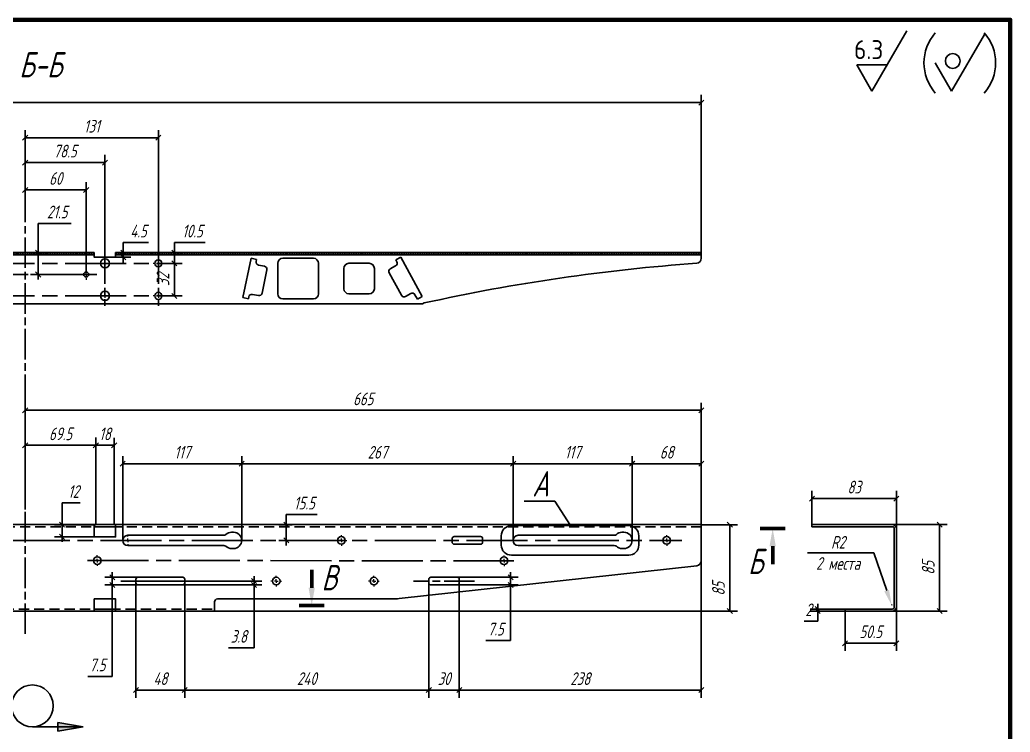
# Model space of a CAD drawing. Header units: millimetres. Extents: x -1663 to 315, y -5077 to -2701.
# Drawn here: x -1479.8 to -1285, y -2843.2 to -2703 of the extents above; entities that cross this region are included whole.
import ezdxf
from ezdxf.enums import TextEntityAlignment as Align

# ---------------------------------------------------------------- set-up
doc = ezdxf.new("R2010")
doc.units = ezdxf.units.MM
for name, pattern in [('ACISOTGL', [3, 2, -1]), ('AM_ISO08W050', [18, 12, -1.5, 3, -1.5]), ('AM_ISO08W050x2', [9, 6, -0.75, 1.5, -0.75])]:
    doc.linetypes.add(name, pattern=pattern)
for name, color, linetype, lineweight in [('AM_10', 7, 'AM_ISO08W050', 50), ('AM_5', 92, 'Continuous', 25), ('AM_7', 4, 'AM_ISO08W050', 25), ('Print', 5, 'Continuous', 60)]:
    doc.layers.add(name, color=color, linetype=linetype, lineweight=lineweight)
doc.styles.add('ACISOTS', font='isocp.shx', dxfattribs={"height": 1})
doc.styles.add('STYLE25', font='simplex.shx', dxfattribs={"width": 0.7, "oblique": 15, "height": 2.5})
doc.styles.add('STYLE35', font='simplex.shx', dxfattribs={"width": 0.7, "oblique": 15, "height": 3.5})
doc.dimstyles.new('M1-10$0', dxfattribs={"dimtxt": 3.5, "dimasz": 1, "dimexe": 1.5, "dimexo": 0, "dimgap": 1, "dimtad": 3, "dimtoh": 1, "dimlfac": 10, "dimrnd": 0.1, "dimdsep": 46, "dimtxsty": 'STYLE25', "dimblk1": 'OBLIQUE', "dimblk2": 'OBLIQUE', "dimsah": 1, "dimcen": -2, "dimclrd": 3, "dimclre": 3, "dimclrt": 2, "dimadec": 0, "dimazin": 0, "dimtp": 0.25, "dimtm": 0.25, "dimtfac": 0.6, "dimtmove": 0, "dimatfit": 0, "dimldrblk": 'OBLIQUE', "dimfxl": 0, "dimtvp": 1, "dimtolj": 1, "dimlwd": -1, "dimlwe": -1, "dimarcsym": 0})
doc.dimstyles.new('M1-10$4', dxfattribs={"dimtxt": 3.5, "dimasz": 3, "dimexe": 2, "dimexo": 0, "dimgap": 2, "dimtad": 1, "dimtoh": 1, "dimdec": 1, "dimlfac": 10, "dimrnd": 0.5, "dimdsep": 46, "dimtxsty": 'STYLE25', "dimblk1": 'OBLIQUE', "dimsah": 1, "dimcen": 2, "dimclrd": 3, "dimclre": 3, "dimclrt": 2, "dimadec": 0, "dimazin": 0, "dimtm": 1e-09, "dimtfac": 0.6, "dimtdec": 1, "dimtofl": 0, "dimtmove": 0, "dimatfit": 0, "dimldrblk": 'DOTSMALL', "dimfxl": 0, "dimtolj": 1, "dimlwd": -1, "dimlwe": -1, "dimarcsym": 0})

# ---------------------------------------------------------------- blocks, each defined once
blk = doc.blocks.new('*S894')
at = {"layer": 'AM_5', "color": 2, "ltscale": 0.5}
for p, q in [((748.59, 2132.24), (754.83, 2143.04)), ((762.84, 2132.24), (768.69, 2142.37)), ((745.87, 2136.97), (748.59, 2132.24)), ((745.87, 2136.97), (751.32, 2136.97)), ((759.92, 2137.3), (762.84, 2132.24))]:
    blk.add_line(p, q, dxfattribs=at)
for centre, start, end in [((766.11, 2137.3), 138.8879, 221.1121), ((762.5, 2137.3), 318.8879, 41.1121)]:
    blk.add_arc(centre, 8.21, start, end, dxfattribs=at)
at = {"layer": 'AM_5', "color": 2, "ltscale": 0.5, "insert": (750.62, 2137.98), "char_height": 3.375, "attachment_point": 9, "style": 'ACISOTS'}
blk.add_mtext('6.3', dxfattribs=at)
blk = doc.blocks.new('*D912')
at = {"layer": 'AM_5', "color": 3, "linetype": 'ByBlock'}
for p, q in [((-1311.84, -2807.9), (-1324.87, -2807.9)), ((-1309.29, -2815.33), (-1311.84, -2807.9))]:
    blk.add_line(p, q, dxfattribs=at)
blk.add_arc((-1308.18, -2818.55), 0.4, 90, 108.953, dxfattribs=at)
at = {"layer": 'AM_5', "color": 3}
blk.add_solid([(-1308.82, -2815.17), (-1309.76, -2815.49), (-1308.31, -2818.17)], dxfattribs=at)
at = {"layer": 'Defpoints', "color": 0}
for p in [(-1308.31, -2818.17), (-1308.18, -2818.55)]:
    blk.add_point(p, dxfattribs=at)
at = {"layer": 'AM_5', "color": 2, "insert": (-1318.85, -2807.9), "char_height": 2.5, "attachment_point": 5, "style": 'STYLE25'}
blk.add_mtext('\\A1;R2\\P2 места', dxfattribs=at)
blk = doc.blocks.new('_DotSmall')
at = {"color": 0, "const_width": 0.5}
blk.add_lwpolyline([(-0.0625, 0, 1), (0.0625, 0, 1)], format="xyb", close=True, dxfattribs=at)
blk = doc.blocks.new('_OBLIQUE')
at = {"color": 0, "linetype": 'ByBlock'}
blk.add_line((-0.5, -0.5), (0.5, 0.5), dxfattribs=at)
blk = doc.blocks.new('*D915')
at = {"layer": 'AM_5', "color": 3, "linetype": 'ByBlock'}
for p, q in [((-1316.49, -2818.95), (-1324.36, -2818.95)), ((-1322.86, -2818.95), (-1322.86, -2817.95)), ((-1322.86, -2818.95), (-1322.86, -2819.35)), ((-1316.49, -2819.35), (-1324.36, -2819.35)), ((-1322.86, -2819.35), (-1322.86, -2821.35)), ((-1322.86, -2821.35), (-1325.49, -2821.35))]:
    blk.add_line(p, q, dxfattribs=at)
at = {"layer": 'Defpoints', "color": 0}
for p in [(-1316.49, -2818.95), (-1322.86, -2819.35), (-1316.49, -2819.35)]:
    blk.add_point(p, dxfattribs=at)
at = {"layer": 'AM_5', "color": 3}
for p, rotation in [((-1322.86, -2818.95), 270), ((-1322.86, -2819.35), 90)]:
    blk.add_blockref('_OBLIQUE', p, dxfattribs=dict(at, rotation=rotation))
at = {"layer": 'AM_5', "color": 2, "insert": (-1324.67, -2819.1), "char_height": 2.5, "attachment_point": 5, "style": 'STYLE25'}
blk.add_mtext('\\A1;2', dxfattribs=at)
blk = doc.blocks.new('SW_CENTERMARKSYMBOL_8')
at = {"color": 0, "linetype": 'Continuous', "lineweight": 0}
for p, q in [((-1, 0), (-1.4, 0)), ((0, 0), (-0.5, 0)), ((0, 1), (0, 1.4)), ((0, 0), (0, 0.5)), ((0, 0), (0, -0.5)), ((0, 0), (0.5, 0)), ((1, 0), (1.4, 0)), ((0, -1), (0, -1.4))]:
    blk.add_line(p, q, dxfattribs=at)
blk = doc.blocks.new('*D920')
at = {"layer": 'AM_5', "color": 3, "linetype": 'ByBlock'}
for p, q in [((-1345.76, -2802.35), (-1338.64, -2802.35)), ((-1340.14, -2819.35), (-1340.14, -2802.35)), ((-1443.28, -2819.35), (-1338.64, -2819.35))]:
    blk.add_line(p, q, dxfattribs=at)
at = {"layer": 'Defpoints', "color": 0}
for p in [(-1345.76, -2802.35), (-1340.14, -2802.35), (-1443.28, -2819.35)]:
    blk.add_point(p, dxfattribs=at)
at = {"layer": 'AM_5', "color": 3}
for p, rotation in [((-1340.14, -2802.35), 90), ((-1340.14, -2819.35), 270)]:
    blk.add_blockref('_OBLIQUE', p, dxfattribs=dict(at, rotation=rotation))
at = {"layer": 'AM_5', "color": 2, "insert": (-1342.39, -2814.97), "char_height": 2.5, "attachment_point": 5, "rotation": 90, "style": 'STYLE25'}
blk.add_mtext('\\A1;85', dxfattribs=at)
blk = doc.blocks.new('*D921')
at = {"layer": 'AM_5', "color": 3, "linetype": 'ByBlock'}
for p, q in [((-1456.96, -2813.45), (-1456.96, -2836.4)), ((-1447.36, -2813.45), (-1447.36, -2836.4)), ((-1456.96, -2834.9), (-1447.36, -2834.9))]:
    blk.add_line(p, q, dxfattribs=at)
at = {"layer": 'Defpoints', "color": 0}
for p in [(-1456.96, -2813.45), (-1447.36, -2813.45), (-1447.36, -2834.9)]:
    blk.add_point(p, dxfattribs=at)
at = {"layer": 'AM_5', "color": 3, "rotation": 180}
blk.add_blockref('_OBLIQUE', (-1456.96, -2834.9), dxfattribs=at)
at = {"layer": 'AM_5', "color": 3}
blk.add_blockref('_OBLIQUE', (-1447.36, -2834.9), dxfattribs=at)
at = {"layer": 'AM_5', "color": 2, "insert": (-1452.16, -2832.65), "char_height": 2.5, "attachment_point": 5, "style": 'STYLE25'}
blk.add_mtext('\\A1;48', dxfattribs=at)
blk = doc.blocks.new('*D922')
at = {"layer": 'AM_5', "color": 3, "linetype": 'ByBlock'}
for p, q in [((-1456.56, -2812.7), (-1463.12, -2812.7)), ((-1461.62, -2812.7), (-1461.62, -2811.7)), ((-1461.62, -2812.7), (-1461.62, -2814.2)), ((-1456.56, -2814.2), (-1463.12, -2814.2)), ((-1461.62, -2814.2), (-1461.62, -2832.2)), ((-1461.62, -2832.2), (-1466.45, -2832.2))]:
    blk.add_line(p, q, dxfattribs=at)
at = {"layer": 'Defpoints', "color": 0}
for p in [(-1456.56, -2812.7), (-1461.62, -2814.2), (-1456.56, -2814.2)]:
    blk.add_point(p, dxfattribs=at)
at = {"layer": 'AM_5', "color": 3}
for p, rotation in [((-1461.62, -2812.7), 270), ((-1461.62, -2814.2), 90)]:
    blk.add_blockref('_OBLIQUE', p, dxfattribs=dict(at, rotation=rotation))
at = {"layer": 'AM_5', "color": 2, "insert": (-1464.54, -2829.95), "char_height": 2.5, "attachment_point": 5, "style": 'STYLE25'}
blk.add_mtext('\\A1;7.5', dxfattribs=at)
blk = doc.blocks.new('*D923')
at = {"layer": 'AM_5', "color": 3, "linetype": 'ByBlock'}
for p, q in [((-1433.73, -2813.45), (-1433.73, -2812.45)), ((-1454, -2813.45), (-1432.23, -2813.45)), ((-1454, -2814.2), (-1432.23, -2814.2)), ((-1433.73, -2813.45), (-1433.73, -2814.2)), ((-1433.73, -2814.2), (-1433.73, -2826.58)), ((-1433.73, -2826.58), (-1438.76, -2826.58))]:
    blk.add_line(p, q, dxfattribs=at)
at = {"layer": 'Defpoints', "color": 0}
for p in [(-1454, -2813.45), (-1454, -2814.2), (-1433.73, -2814.2)]:
    blk.add_point(p, dxfattribs=at)
at = {"layer": 'AM_5', "color": 3}
for p, rotation in [((-1433.73, -2813.45), 270), ((-1433.73, -2814.2), 90)]:
    blk.add_blockref('_OBLIQUE', p, dxfattribs=dict(at, rotation=rotation))
at = {"layer": 'AM_5', "color": 2, "insert": (-1436.74, -2824.33), "char_height": 2.5, "attachment_point": 5, "style": 'STYLE25'}
blk.add_mtext('\\A1;3.8', dxfattribs=at)
blk = doc.blocks.new('*D924')
at = {"layer": 'AM_5', "color": 3, "linetype": 'ByBlock'}
for p, q in [((-1395.17, -2812.7), (-1381.78, -2812.7)), ((-1383.28, -2812.7), (-1383.28, -2811.7)), ((-1383.28, -2812.7), (-1383.28, -2814.2)), ((-1395.17, -2814.2), (-1381.78, -2814.2)), ((-1383.28, -2814.2), (-1383.28, -2825.16)), ((-1383.28, -2825.16), (-1388.12, -2825.16))]:
    blk.add_line(p, q, dxfattribs=at)
at = {"layer": 'Defpoints', "color": 0}
for p in [(-1395.17, -2812.7), (-1395.17, -2814.2), (-1383.28, -2814.2)]:
    blk.add_point(p, dxfattribs=at)
at = {"layer": 'AM_5', "color": 3}
for p, rotation in [((-1383.28, -2812.7), 270), ((-1383.28, -2814.2), 90)]:
    blk.add_blockref('_OBLIQUE', p, dxfattribs=dict(at, rotation=rotation))
at = {"layer": 'AM_5', "color": 2, "insert": (-1386.2, -2822.91), "char_height": 2.5, "attachment_point": 5, "style": 'STYLE25'}
blk.add_mtext('\\A1;7.5', dxfattribs=at)
blk = doc.blocks.new('*D925')
at = {"layer": 'AM_5', "color": 3, "linetype": 'ByBlock'}
for p, q in [((-1447.36, -2813.45), (-1447.36, -2836.4)), ((-1399.36, -2813.45), (-1399.36, -2836.4)), ((-1447.36, -2834.9), (-1399.36, -2834.9))]:
    blk.add_line(p, q, dxfattribs=at)
at = {"layer": 'Defpoints', "color": 0}
for p in [(-1447.36, -2813.45), (-1399.36, -2813.45), (-1399.36, -2834.9)]:
    blk.add_point(p, dxfattribs=at)
at = {"layer": 'AM_5', "color": 3, "rotation": 180}
blk.add_blockref('_OBLIQUE', (-1447.36, -2834.9), dxfattribs=at)
at = {"layer": 'AM_5', "color": 3}
blk.add_blockref('_OBLIQUE', (-1399.36, -2834.9), dxfattribs=at)
at = {"layer": 'AM_5', "color": 2, "insert": (-1423.36, -2832.65), "char_height": 2.5, "attachment_point": 5, "style": 'STYLE25'}
blk.add_mtext('\\A1;240', dxfattribs=at)
blk = doc.blocks.new('*D926')
at = {"layer": 'AM_5', "color": 3, "linetype": 'ByBlock'}
for p, q in [((-1399.36, -2813.45), (-1399.36, -2836.4)), ((-1393.36, -2813.45), (-1393.36, -2836.4)), ((-1399.36, -2834.9), (-1393.36, -2834.9))]:
    blk.add_line(p, q, dxfattribs=at)
at = {"layer": 'Defpoints', "color": 0}
for p in [(-1399.36, -2813.45), (-1393.36, -2813.45), (-1393.36, -2834.9)]:
    blk.add_point(p, dxfattribs=at)
at = {"layer": 'AM_5', "color": 3, "rotation": 180}
blk.add_blockref('_OBLIQUE', (-1399.36, -2834.9), dxfattribs=at)
at = {"layer": 'AM_5', "color": 3}
blk.add_blockref('_OBLIQUE', (-1393.36, -2834.9), dxfattribs=at)
at = {"layer": 'AM_5', "color": 2, "insert": (-1396.36, -2832.65), "char_height": 2.5, "attachment_point": 5, "style": 'STYLE25'}
blk.add_mtext('\\A1;30', dxfattribs=at)
blk = doc.blocks.new('*D927')
at = {"layer": 'AM_5', "color": 3, "linetype": 'ByBlock'}
for p, q in [((-1459.56, -2805.45), (-1459.56, -2788.85)), ((-1436.16, -2805.45), (-1436.16, -2788.85)), ((-1459.56, -2790.35), (-1436.16, -2790.35))]:
    blk.add_line(p, q, dxfattribs=at)
at = {"layer": 'Defpoints', "color": 0}
for p in [(-1436.16, -2790.35), (-1459.56, -2805.45), (-1436.16, -2805.45)]:
    blk.add_point(p, dxfattribs=at)
at = {"layer": 'AM_5', "color": 3, "rotation": 180}
blk.add_blockref('_OBLIQUE', (-1459.56, -2790.35), dxfattribs=at)
at = {"layer": 'AM_5', "color": 3}
blk.add_blockref('_OBLIQUE', (-1436.16, -2790.35), dxfattribs=at)
at = {"layer": 'AM_5', "color": 2, "insert": (-1447.86, -2788.1), "char_height": 2.5, "attachment_point": 5, "style": 'STYLE25'}
blk.add_mtext('\\A1;117', dxfattribs=at)
blk = doc.blocks.new('*D928')
at = {"layer": 'AM_5', "color": 3, "linetype": 'ByBlock'}
for p, q in [((-1436.16, -2805.45), (-1436.16, -2788.85)), ((-1382.76, -2805.45), (-1382.76, -2788.85)), ((-1436.16, -2790.35), (-1382.76, -2790.35))]:
    blk.add_line(p, q, dxfattribs=at)
at = {"layer": 'Defpoints', "color": 0}
for p in [(-1382.76, -2790.35), (-1436.16, -2805.45), (-1382.76, -2805.45)]:
    blk.add_point(p, dxfattribs=at)
at = {"layer": 'AM_5', "color": 3, "rotation": 180}
blk.add_blockref('_OBLIQUE', (-1436.16, -2790.35), dxfattribs=at)
at = {"layer": 'AM_5', "color": 3}
blk.add_blockref('_OBLIQUE', (-1382.76, -2790.35), dxfattribs=at)
at = {"layer": 'AM_5', "color": 2, "insert": (-1409.46, -2788.1), "char_height": 2.5, "attachment_point": 5, "style": 'STYLE25'}
blk.add_mtext('\\A1;267', dxfattribs=at)
blk = doc.blocks.new('*D929')
at = {"layer": 'AM_5', "color": 3, "linetype": 'ByBlock'}
for p, q in [((-1382.76, -2805.45), (-1382.76, -2788.85)), ((-1359.36, -2805.45), (-1359.36, -2788.85)), ((-1382.76, -2790.35), (-1359.36, -2790.35))]:
    blk.add_line(p, q, dxfattribs=at)
at = {"layer": 'Defpoints', "color": 0}
for p in [(-1359.36, -2790.35), (-1382.76, -2805.45), (-1359.36, -2805.45)]:
    blk.add_point(p, dxfattribs=at)
at = {"layer": 'AM_5', "color": 3, "rotation": 180}
blk.add_blockref('_OBLIQUE', (-1382.76, -2790.35), dxfattribs=at)
at = {"layer": 'AM_5', "color": 3}
blk.add_blockref('_OBLIQUE', (-1359.36, -2790.35), dxfattribs=at)
at = {"layer": 'AM_5', "color": 2, "insert": (-1371.06, -2788.1), "char_height": 2.5, "attachment_point": 5, "style": 'STYLE25'}
blk.add_mtext('\\A1;117', dxfattribs=at)
blk = doc.blocks.new('*D931')
at = {"layer": 'AM_5', "color": 3, "linetype": 'ByBlock'}
for p, q in [((-1478.76, -2799.35), (-1478.76, -2778.35)), ((-1478.76, -2779.85), (-1345.76, -2779.85)), ((-1345.76, -2802.35), (-1345.76, -2778.35))]:
    blk.add_line(p, q, dxfattribs=at)
at = {"layer": 'Defpoints', "color": 0}
for p in [(-1345.76, -2779.85), (-1478.76, -2799.35), (-1345.76, -2802.35)]:
    blk.add_point(p, dxfattribs=at)
at = {"layer": 'AM_5', "color": 3, "rotation": 180}
blk.add_blockref('_OBLIQUE', (-1478.76, -2779.85), dxfattribs=at)
at = {"layer": 'AM_5', "color": 3}
blk.add_blockref('_OBLIQUE', (-1345.76, -2779.85), dxfattribs=at)
at = {"layer": 'AM_5', "color": 2, "insert": (-1412.26, -2777.6), "char_height": 2.5, "attachment_point": 5, "style": 'STYLE25'}
blk.add_mtext('\\A1;665', dxfattribs=at)
blk = doc.blocks.new('*D932')
at = {"layer": 'AM_5', "color": 3, "linetype": 'ByBlock'}
for p, q in [((-1427.39, -2802.35), (-1427.39, -2800.35)), ((-1427.39, -2800.35), (-1421.3, -2800.35)), ((-1426.26, -2802.35), (-1428.89, -2802.35)), ((-1427.39, -2805.45), (-1427.39, -2802.35)), ((-1427.09, -2805.45), (-1428.89, -2805.45)), ((-1427.39, -2805.45), (-1427.39, -2806.45))]:
    blk.add_line(p, q, dxfattribs=at)
at = {"layer": 'Defpoints', "color": 0}
for p in [(-1427.39, -2802.35), (-1426.26, -2802.35), (-1427.09, -2805.45)]:
    blk.add_point(p, dxfattribs=at)
at = {"layer": 'AM_5', "color": 3}
for p, rotation in [((-1427.39, -2802.35), 270), ((-1427.39, -2805.45), 90)]:
    blk.add_blockref('_OBLIQUE', p, dxfattribs=dict(at, rotation=rotation))
at = {"layer": 'AM_5', "color": 2, "insert": (-1423.84, -2798.1), "char_height": 2.5, "attachment_point": 5, "style": 'STYLE25'}
blk.add_mtext('\\A1;15.5', dxfattribs=at)
blk = doc.blocks.new('*D944')
at = {"layer": 'AM_5', "color": 3, "linetype": 'ByBlock'}
for p, q in [((-1611.75, -2749.03), (-1611.75, -2717.8)), ((-1611.75, -2719.3), (-1345.76, -2719.3)), ((-1345.76, -2749.03), (-1345.76, -2717.8))]:
    blk.add_line(p, q, dxfattribs=at)
at = {"layer": 'Defpoints', "color": 0}
for p in [(-1345.76, -2719.3), (-1611.75, -2749.03), (-1345.76, -2749.03)]:
    blk.add_point(p, dxfattribs=at)
at = {"layer": 'AM_5', "color": 3, "rotation": 180}
blk.add_blockref('_OBLIQUE', (-1611.75, -2719.3), dxfattribs=at)
at = {"layer": 'AM_5', "color": 3}
blk.add_blockref('_OBLIQUE', (-1345.76, -2719.3), dxfattribs=at)
at = {"layer": 'AM_5', "color": 2, "insert": (-1542.52, -2717.05), "char_height": 2.5, "attachment_point": 5, "style": 'STYLE25'}
blk.add_mtext('\\A1;1330', dxfattribs=at)
blk = doc.blocks.new('*D969')
at = {"layer": 'AM_5', "color": 3, "linetype": 'ByBlock'}
for p, q in [((-1449.4, -2748.83), (-1449.4, -2746.83)), ((-1449.4, -2746.83), (-1443.32, -2746.83)), ((-1449.48, -2748.83), (-1447.9, -2748.83)), ((-1449.4, -2750.93), (-1449.4, -2748.83)), ((-1450.61, -2750.93), (-1447.9, -2750.93)), ((-1449.4, -2750.93), (-1449.4, -2751.93))]:
    blk.add_line(p, q, dxfattribs=at)
at = {"layer": 'Defpoints', "color": 0}
for p in [(-1449.48, -2748.83), (-1449.4, -2748.83), (-1450.61, -2750.93)]:
    blk.add_point(p, dxfattribs=at)
at = {"layer": 'AM_5', "color": 3}
for p, rotation in [((-1449.4, -2748.83), 270), ((-1449.4, -2750.93), 90)]:
    blk.add_blockref('_OBLIQUE', p, dxfattribs=dict(at, rotation=rotation))
at = {"layer": 'AM_5', "color": 2, "insert": (-1445.86, -2744.58), "char_height": 2.5, "attachment_point": 5, "style": 'STYLE25'}
blk.add_mtext('\\A1;10.5', dxfattribs=at)
blk = doc.blocks.new('*D970')
at = {"layer": 'AM_5', "color": 3, "linetype": 'ByBlock'}
for p, q in [((-1450.61, -2750.93), (-1447.9, -2750.93)), ((-1449.4, -2750.93), (-1449.4, -2757.33)), ((-1450.61, -2757.33), (-1447.9, -2757.33))]:
    blk.add_line(p, q, dxfattribs=at)
at = {"layer": 'Defpoints', "color": 0}
for p in [(-1450.61, -2750.93), (-1450.61, -2757.33), (-1449.4, -2757.33)]:
    blk.add_point(p, dxfattribs=at)
at = {"layer": 'AM_5', "color": 3}
for p, rotation in [((-1449.4, -2750.93), 90), ((-1449.4, -2757.33), 270)]:
    blk.add_blockref('_OBLIQUE', p, dxfattribs=dict(at, rotation=rotation))
at = {"layer": 'AM_5', "color": 2, "insert": (-1451.65, -2754.13), "char_height": 2.5, "attachment_point": 5, "rotation": 90, "style": 'STYLE25'}
blk.add_mtext('\\A1;32', dxfattribs=at)
blk = doc.blocks.new('*D971')
at = {"layer": 'AM_5', "color": 3, "linetype": 'ByBlock'}
for p, q in [((-1476.21, -2748.83), (-1476.21, -2743.07)), ((-1476.21, -2743.07), (-1469.7, -2743.07)), ((-1474.66, -2748.83), (-1477.71, -2748.83)), ((-1476.21, -2753.13), (-1476.21, -2748.83)), ((-1474.66, -2753.13), (-1477.71, -2753.13)), ((-1476.21, -2753.13), (-1476.21, -2754.13))]:
    blk.add_line(p, q, dxfattribs=at)
at = {"layer": 'Defpoints', "color": 0}
for p in [(-1474.66, -2748.83), (-1476.21, -2753.13), (-1474.66, -2753.13)]:
    blk.add_point(p, dxfattribs=at)
at = {"layer": 'AM_5', "color": 3}
for p, rotation in [((-1476.21, -2748.83), 270), ((-1476.21, -2753.13), 90)]:
    blk.add_blockref('_OBLIQUE', p, dxfattribs=dict(at, rotation=rotation))
at = {"layer": 'AM_5', "color": 2, "insert": (-1472.46, -2740.82), "char_height": 2.5, "attachment_point": 5, "style": 'STYLE25'}
blk.add_mtext('\\A1;21.5', dxfattribs=at)
blk = doc.blocks.new('*D975')
at = {"layer": 'AM_5', "color": 3, "linetype": 'ByBlock'}
for p, q in [((-1471.51, -2802.35), (-1471.51, -2798.08)), ((-1471.51, -2798.08), (-1467.97, -2798.08)), ((-1464.86, -2802.35), (-1473.01, -2802.35)), ((-1471.51, -2804.75), (-1471.51, -2802.35)), ((-1464.86, -2804.75), (-1473.01, -2804.75)), ((-1471.51, -2804.75), (-1471.51, -2805.75))]:
    blk.add_line(p, q, dxfattribs=at)
at = {"layer": 'Defpoints', "color": 0}
for p in [(-1471.51, -2802.35), (-1464.86, -2802.35), (-1464.86, -2804.75)]:
    blk.add_point(p, dxfattribs=at)
at = {"layer": 'AM_5', "color": 3}
for p, rotation in [((-1471.51, -2802.35), 270), ((-1471.51, -2804.75), 90)]:
    blk.add_blockref('_OBLIQUE', p, dxfattribs=dict(at, rotation=rotation))
at = {"layer": 'AM_5', "color": 2, "insert": (-1469.24, -2795.83), "char_height": 2.5, "attachment_point": 5, "style": 'STYLE25'}
blk.add_mtext('\\A1;12', dxfattribs=at)
blk = doc.blocks.new('*D977')
at = {"layer": 'AM_5', "color": 3, "linetype": 'ByBlock'}
for p, q in [((-1464.86, -2802.35), (-1464.86, -2785.23)), ((-1461.26, -2802.35), (-1461.26, -2785.23)), ((-1464.86, -2786.73), (-1461.26, -2786.73))]:
    blk.add_line(p, q, dxfattribs=at)
at = {"layer": 'Defpoints', "color": 0}
for p in [(-1461.26, -2786.73), (-1464.86, -2802.35), (-1461.26, -2802.35)]:
    blk.add_point(p, dxfattribs=at)
at = {"layer": 'AM_5', "color": 3, "rotation": 180}
blk.add_blockref('_OBLIQUE', (-1464.86, -2786.73), dxfattribs=at)
at = {"layer": 'AM_5', "color": 3}
blk.add_blockref('_OBLIQUE', (-1461.26, -2786.73), dxfattribs=at)
at = {"layer": 'AM_5', "color": 2, "insert": (-1463.06, -2784.48), "char_height": 2.5, "attachment_point": 5, "style": 'STYLE25'}
blk.add_mtext('\\A1;18', dxfattribs=at)
blk = doc.blocks.new('*D978')
at = {"layer": 'AM_5', "color": 3, "linetype": 'ByBlock'}
for p, q in [((-1459.45, -2748.83), (-1459.45, -2746.83)), ((-1459.45, -2746.83), (-1454.51, -2746.83)), ((-1460.66, -2748.83), (-1457.95, -2748.83)), ((-1459.45, -2749.73), (-1459.45, -2748.83)), ((-1461.26, -2749.73), (-1457.95, -2749.73)), ((-1459.45, -2749.73), (-1459.45, -2750.73))]:
    blk.add_line(p, q, dxfattribs=at)
at = {"layer": 'Defpoints', "color": 0}
for p in [(-1460.66, -2748.83), (-1459.45, -2748.83), (-1461.26, -2749.73)]:
    blk.add_point(p, dxfattribs=at)
at = {"layer": 'AM_5', "color": 3}
for p, rotation in [((-1459.45, -2748.83), 270), ((-1459.45, -2749.73), 90)]:
    blk.add_blockref('_OBLIQUE', p, dxfattribs=dict(at, rotation=rotation))
at = {"layer": 'AM_5', "color": 2, "insert": (-1456.48, -2744.58), "char_height": 2.5, "attachment_point": 5, "style": 'STYLE25'}
blk.add_mtext('\\A1;4.5', dxfattribs=at)
blk = doc.blocks.new('_CLOSED')
at = {"color": 0, "linetype": 'ByBlock'}
for p, q in [((-1, 0.167), (0, 0)), ((-1, 0.167), (-1, -0.167)), ((0, 0), (-1, -0.167)), ((0, 0), (-1, 0))]:
    blk.add_line(p, q, dxfattribs=at)

msp = doc.modelspace()

# ---------------------------------------------------------------- hatches: boundary and pattern name
h = msp.add_hatch()
h.set_pattern_fill('ANSI31', color=1, scale=0.1)
h.set_pattern_definition([(45, (431.02936, -658.72934), (-0.224506403, 0.224506403), [])])
h.paths.add_polyline_path([(-1460.95841, -2748.82564), (-1460.95841, -2749.22564), (-1345.76429, -2749.22564), (-1345.76429, -2748.82564)])
h.paths.add_polyline_path([(-1496.55812, -2749.22564), (-1496.55812, -2748.82564), (-1611.75224, -2748.82564), (-1611.75224, -2749.22564)])
h.paths.add_polyline_path([(-1492.35812, -2748.82564), (-1492.35812, -2749.22564), (-1465.15841, -2749.22564), (-1465.15841, -2748.82564)])
h = msp.add_hatch(color=3)
h.dxf.hatch_style = 1
h.paths.add_polyline_path([(-1467.34264, -2842.12216), (-1472.34264, -2841.28882), (-1472.34264, -2842.12216)])
h.paths.add_polyline_path([(-1472.34264, -2842.95549), (-1467.34264, -2842.12216), (-1472.34264, -2842.12216)])

# ---------------------------------------------------------------- linework, layer by layer
at = {"color": 7, "linetype": 'Continuous'}
for p, q in [((-1466.87612, -2748.82564), (-1465.15841, -2748.82564)), ((-1460.95841, -2748.82564), (-1442.12213, -2748.82564)), ((-1466.87612, -2749.22564), (-1465.15841, -2749.22564)), ((-1460.95841, -2749.22564), (-1442.12213, -2749.22564)), ((-1435.92156, -2757.67385), (-1434.3214, -2749.93793)), ((-1434.3214, -2749.93793), (-1433.2442, -2750.16074)), ((-1433.2442, -2750.16074), (-1433.32523, -2750.55245)), ((-1428.06429, -2749.92094), (-1422.06429, -2749.92094)), ((-1404.87553, -2749.72068), (-1405.83969, -2750.25021)), ((-1405.83969, -2750.25021), (-1405.64713, -2750.60082)), ((-1400.63499, -2757.44177), (-1404.87553, -2749.72068)), ((-1345.76429, -2749.62564), (-1345.76429, -2749.22564)), ((-1345.76429, -2749.62564), (-1345.76429, -2749.92564)), ((-1432.8592, -2751.26155), (-1431.69516, -2751.50232)), ((-1431.22874, -2752.20951), (-1432.16572, -2756.81487)), ((-1429.06429, -2756.92094), (-1429.06429, -2750.92094)), ((-1421.06429, -2750.92094), (-1421.06429, -2756.92094)), ((-1416.06429, -2755.92094), (-1416.06429, -2751.92094)), ((-1415.06429, -2750.92094), (-1411.06429, -2750.92094)), ((-1410.06429, -2751.92094), (-1410.06429, -2755.92094)), ((-1407.17308, -2752.80796), (-1404.76182, -2757.19832)), ((-1405.8842, -2751.41555), (-1406.93601, -2751.99322)), ((-1434.84436, -2757.89667), (-1435.92156, -2757.67385)), ((-1434.76334, -2757.50496), (-1434.84436, -2757.89667)), ((-1432.87521, -2757.28281), (-1434.05424, -2757.03893)), ((-1422.06429, -2757.92094), (-1428.06429, -2757.92094)), ((-1411.06429, -2756.92094), (-1415.06429, -2756.92094)), ((-1403.94709, -2757.43539), (-1402.89528, -2756.85772)), ((-1402.08054, -2757.09479), (-1401.59915, -2757.9713)), ((-1401.59915, -2757.9713), (-1400.63499, -2757.44177)), ((-1400.62124, -2758.92094), (-1556.89529, -2758.92094)), ((-1400.27063, -2758.72838), (-1400.62124, -2758.92094)), ((-1345.76429, -2802.34634), (-1611.75224, -2802.34634)), ((-1345.76429, -2802.34634), (-1345.76429, -2803.14634)), ((-1345.76429, -2809.45031), (-1345.76429, -2803.14634)), ((-1439.67424, -2804.44634), (-1458.56427, -2804.44634)), ((-1437.76427, -2803.84634), (-1438.16427, -2803.84634)), ((-1394.76428, -2805.09634), (-1394.76428, -2805.79634)), ((-1389.16428, -2804.69634), (-1394.36428, -2804.69634)), ((-1388.76428, -2805.79634), (-1388.76428, -2805.09634)), ((-1362.87426, -2804.44634), (-1381.76428, -2804.44634)), ((-1360.96429, -2803.84634), (-1361.36429, -2803.84634)), ((-1458.56427, -2806.44634), (-1439.67424, -2806.44634)), ((-1438.16427, -2807.04634), (-1437.76427, -2807.04634)), ((-1394.36428, -2806.19634), (-1389.16428, -2806.19634)), ((-1381.76428, -2806.44634), (-1362.87426, -2806.44634)), ((-1361.36429, -2807.04634), (-1360.96429, -2807.04634)), ((-1405.21922, -2816.88638), (-1346.65495, -2810.44431)), ((-1456.96427, -2813.09634), (-1456.96427, -2813.79634)), ((-1447.76427, -2812.69634), (-1456.56427, -2812.69634)), ((-1447.36427, -2813.79634), (-1447.36427, -2813.09634)), ((-1399.36428, -2813.09634), (-1399.36428, -2813.79634)), ((-1393.76428, -2812.69634), (-1398.96428, -2812.69634)), ((-1393.36428, -2813.79634), (-1393.36428, -2813.09634)), ((-1456.56427, -2814.19634), (-1447.76427, -2814.19634)), ((-1398.96428, -2814.19634), (-1393.76428, -2814.19634)), ((-1440.92213, -2816.94634), (-1406.31263, -2816.94634)), ((-1441.52213, -2819.34634), (-1441.52213, -2817.54634)), ((-1441.52213, -2819.34634), (-1441.52213, -2817.54634)), ((-1441.52213, -2818.54634), (-1441.52213, -2817.54634)), ((-1441.52213, -2818.54634), (-1441.52213, -2819.34634)), ((-1441.52213, -2819.34634), (-1515.9944, -2819.34634))]:
    msp.add_line(p, q, dxfattribs=at)
at = {"color": 1, "linetype": 'ACISOTGL'}
msp.add_line((-1515.9944, -2818.94634), (-1441.52213, -2818.94634), dxfattribs=at)
at = {"color": 3}
for p, q in [((-1477.34264, -2842.12216), (-1471.34264, -2842.12216)), ((-1470.16005, -2842.12216), (-1476.16005, -2842.12216))]:
    msp.add_line(p, q, dxfattribs=at)
for points in [[(-1465.15841, -2748.82564), (-1492.35812, -2748.82564)], [(-1460.95841, -2748.82564), (-1460.95841, -2749.72564), (-1465.15841, -2749.72564), (-1465.15841, -2748.82564)], [(-1460.95841, -2749.22564), (-1345.76429, -2749.22564), (-1345.76429, -2748.82564), (-1460.95841, -2748.82564)], [(-1492.35812, -2749.22564), (-1465.15841, -2749.22564)]]:
    msp.add_lwpolyline(points)
at = {"color": 1, "linetype": 'ACISOTGL'}
msp.add_lwpolyline([(-1345.76429, -2802.34634), (-1345.76429, -2802.74634), (-1611.75224, -2802.74634), (-1611.75224, -2802.34634)], close=True, dxfattribs=at)
for points in [[(-1460.95826, -2802.74634), (-1465.15826, -2802.74634), (-1465.15826, -2802.34634), (-1460.95826, -2802.34634)], [(-1460.95826, -2802.74634), (-1465.15826, -2802.74634), (-1465.15826, -2804.74634), (-1460.95826, -2804.74634)], [(-1460.95826, -2818.94634), (-1465.15826, -2818.94634), (-1465.15826, -2816.94634), (-1460.95826, -2816.94634)], [(-1460.95826, -2818.94634), (-1465.15826, -2818.94634), (-1465.15826, -2819.34634), (-1460.95826, -2819.34634)]]:
    msp.add_lwpolyline(points, close=True)
at = {"color": 3, "ltscale": 0.3}
msp.add_lwpolyline([(-1385.10983, -2804.54135), (-1385.10983, -2806.35133, 0.414213562), (-1383.10983, -2808.35133), (-1360.03982, -2808.35133, 0.414213562), (-1358.03982, -2806.35133), (-1358.03982, -2804.54135, 0.414213562), (-1360.03982, -2802.54135), (-1383.10983, -2802.54135, 0.414213562)], format="xyb", close=True, dxfattribs=at)
at = {"color": 7, "linetype": 'Continuous'}
msp.add_lwpolyline([(-1307.78463, -2818.54634), (-1307.78476, -2818.54634), (-1307.7847, -2803.14634), (-1307.78463, -2803.14634, 0.414213562), (-1308.18463, -2802.74634), (-1323.98463, -2802.74634), (-1323.98463, -2802.34634), (-1308.18463, -2802.34634, -0.414213562), (-1307.38463, -2803.14634), (-1307.38456, -2803.14634), (-1307.38463, -2818.54634, -0.414213562), (-1308.18463, -2819.34634), (-1317.47992, -2819.34634), (-1317.47992, -2818.94634), (-1308.18463, -2818.94634, 0.414213562)], format="xyb", close=True, dxfattribs=at)
at = {"color": 2}
msp.add_circle((-1296.28726, -2711.10147), 1.45521, dxfattribs=at)
at = {"color": 7, "linetype": 'Continuous'}
for centre, radius in [((-1463.05826, -2750.92564), 0.9), ((-1452.55826, -2750.92564), 0.7), ((-1466.75826, -2753.12564), 0.5), ((-1463.05826, -2757.32564), 0.9), ((-1452.55826, -2757.32564), 0.7), ((-1416.56428, -2805.44634), 0.75), ((-1352.56429, -2805.44634), 0.75), ((-1464.56427, -2809.41866), 0.75), ((-1384.56428, -2809.44634), 0.75), ((-1429.36427, -2813.44634), 0.75), ((-1410.1646, -2813.44634), 0.75)]:
    msp.add_circle(centre, radius, dxfattribs=at)
at = {"color": 3}
msp.add_circle((-1477.34264, -2838.00681), 4.11535, dxfattribs=at)
at = {"color": 7, "linetype": 'Continuous'}
for centre, radius, start, end in [((-1432.73766, -2750.67398), 0.6, 168.3133336, 258.3133336), ((-1428.06429, -2750.92094), 1, 90, 180), ((-1422.06429, -2750.92094), 1, 0, 90), ((-1406.17304, -2750.88965), 0.6, 298.7762688, 28.7762688), ((-1346.76429, -2749.92564), 1, 278.2857997, 0), ((-1431.8167, -2752.08989), 0.6, 348.5, 78.3133336), ((-1415.06429, -2751.92094), 1, 90, 180), ((-1411.06429, -2751.92094), 1, 0, 90), ((-1406.64717, -2752.51913), 0.6, 118.7762688, 208.7762688), ((-1320.56719, -3117.91875), 367.92711, 94.060523, 102.5110763), ((-1415.06429, -2755.92094), 1, 180, 270), ((-1411.06429, -2755.92094), 1, 270, 0), ((-1434.17577, -2757.6265), 0.6, 78.3133336, 168.3133336), ((-1432.75367, -2756.69525), 0.6, 258.3133336, 348.5), ((-1428.06429, -2756.92094), 1, 180, 270), ((-1422.06429, -2756.92094), 1, 270, 0), ((-1404.23592, -2756.90949), 0.6, 208.7762688, 298.7762688), ((-1402.60644, -2757.38363), 0.6, 28.7762688, 118.7762688), ((-1458.56427, -2805.44634), 1, 90, 270), ((-1439.67424, -2803.84634), 0.6, 270, 313.3417523), ((-1438.16427, -2805.44634), 1.6, 90, 133.3417523), ((-1437.76427, -2805.44634), 1.6, 270, 90), ((-1394.36428, -2805.09634), 0.4, 90, 180), ((-1389.16428, -2805.09634), 0.4, 0, 90), ((-1381.76428, -2805.44634), 1, 90, 270), ((-1362.87426, -2803.84634), 0.6, 270, 313.3417523), ((-1361.36429, -2805.44634), 1.6, 90, 133.3417523), ((-1360.96429, -2805.44634), 1.6, 270, 90), ((-1439.67424, -2807.04634), 0.6, 46.6581963, 89.9999626), ((-1438.16427, -2805.44634), 1.6, 226.6582477, 270), ((-1394.36428, -2805.79634), 0.4, 180, 270), ((-1389.16428, -2805.79634), 0.4, 270, 0), ((-1362.87426, -2807.04634), 0.6, 46.6581963, 89.9999626), ((-1361.36429, -2805.44634), 1.6, 226.6582477, 270), ((-1346.76429, -2809.45031), 1, 276.2772972, 0), ((-1456.56427, -2813.09634), 0.4, 90, 180), ((-1447.76427, -2813.09634), 0.4, 0, 90), ((-1398.96428, -2813.09634), 0.4, 90, 180), ((-1393.76428, -2813.09634), 0.4, 0, 90), ((-1456.56427, -2813.79634), 0.4, 180, 270), ((-1447.76427, -2813.79634), 0.4, 270, 0), ((-1398.96428, -2813.79634), 0.4, 180, 270), ((-1393.76428, -2813.79634), 0.4, 270, 0), ((-1440.92213, -2817.54634), 0.6, 90, 180)]:
    msp.add_arc(centre, radius, start, end, dxfattribs=at)
msp.add_ellipse((-1406.31263, -2806.94634), major_axis=(-0.00002, 10), ratio=0.999999794, start_param=3.14159098, end_param=3.251150507, dxfattribs=at)
at = {"layer": 'AM_10'}
for p, q in [((-1331.7167, -2806.60726), (-1331.7167, -2810.1433)), ((-1331.7167, -2806.60726), (-1331.7167, -2810.1433)), ((-1422.39368, -2814.75712), (-1422.39368, -2811.22108)), ((-1422.39368, -2814.75712), (-1422.39368, -2811.22108))]:
    msp.add_line(p, q, dxfattribs=at)
for points in [[(-1329.2667, -2803.10726), (-1334.1667, -2803.10726)], [(-1419.94368, -2818.25712), (-1424.84368, -2818.25712)]]:
    msp.add_lwpolyline(points, dxfattribs=at)
for points in [[(-1331.7167, -2803.10726), (-1331.7167, -2803.10726), (-1332.33384, -2806.60728), (-1331.09955, -2806.60728)], [(-1331.7167, -2803.10726), (-1331.7167, -2803.10726), (-1332.33384, -2806.60728), (-1331.09955, -2806.60728)], [(-1422.39368, -2818.25712), (-1422.39368, -2818.25712), (-1423.01083, -2814.75711), (-1421.77654, -2814.75711)], [(-1422.39368, -2818.25712), (-1422.39368, -2818.25712), (-1423.01083, -2814.75711), (-1421.77654, -2814.75711)]]:
    msp.add_solid(points, dxfattribs=at)
at = {"layer": 'AM_5', "linetype": 'Continuous', "ltscale": 0.3}
for p, q in [((-1380.58638, -2797.75235), (-1374.57719, -2797.75235)), ((-1374.57719, -2797.75235), (-1371.49762, -2802.54135))]:
    msp.add_line(p, q, dxfattribs=at)
at = {"layer": 'AM_7', "linetype": 'AM_ISO08W050x2'}
for p, q in [((-1478.75826, -2823.83141), (-1478.75826, -2732.55748)), ((-1463.05826, -2748.97564), (-1463.05826, -2759.27564)), ((-1452.55826, -2748.97564), (-1452.55826, -2759.27564)), ((-1459.96427, -2813.44634), (-1444.36427, -2813.44634)), ((-1390.36428, -2813.44634), (-1402.36428, -2813.44634))]:
    msp.add_line(p, q, dxfattribs=at)
at = {"layer": 'AM_7'}
for p, q in [((-1506.90826, -2750.92564), (-1450.60826, -2750.92564)), ((-1464.65826, -2753.12564), (-1492.85826, -2753.12564)), ((-1506.90826, -2757.32564), (-1450.60826, -2757.32564)), ((-1607.95224, -2805.44634), (-1349.56429, -2805.44634)), ((-1466.51427, -2809.41759), (-1382.61428, -2809.4474))]:
    msp.add_line(p, q, dxfattribs=at)
at = {"layer": 'Print'}
msp.add_lwpolyline([(-1284.99256, -2987.74395), (-1284.99256, -2703.00381), (-1663.38427, -2703.00381), (-1663.38427, -2987.74395)], close=True, dxfattribs=at)

# ---------------------------------------------------------------- block references
at = {"color": 3, "xscale": 5, "yscale": 5, "zscale": 5}
msp.add_blockref('_CLOSED', (-1467.34264, -2842.12216), dxfattribs=at)
at = {"layer": 'AM_5', "ltscale": 0.5, "xscale": 1.099999999999909, "yscale": 1.099999999999909, "zscale": 1.099999999999909}
msp.add_blockref('*S894', (-2135.63776, -5062.50649), dxfattribs=at)
at = {"layer": 'AM_7', "xscale": 0.75, "yscale": 0.75, "zscale": 0.75, "rotation": 270}
for p in [(-1463.05826, -2750.92564), (-1452.55826, -2750.92564), (-1466.75826, -2753.12564), (-1463.05826, -2757.32564), (-1452.55826, -2757.32564), (-1458.56427, -2805.44634), (-1416.56428, -2805.44634), (-1352.56429, -2805.44634), (-1464.56427, -2809.41866), (-1384.56428, -2809.44634), (-1429.36427, -2813.44634), (-1410.1646, -2813.44634)]:
    msp.add_blockref('SW_CENTERMARKSYMBOL_8', p, dxfattribs=at)

# ---------------------------------------------------------------- texts
at = {"layer": 'AM_10', "style": 'STYLE35', "oblique": 15, "width": 0.7}
for s, p in [('Б-Б', (-1475.71115, -2711.84105)), ('А', (-1377.37677, -2794.31302)), ('Б', (-1335.08327, -2809.58573)), ('В', (-1418.94286, -2812.77454))]:
    msp.add_text(s, height=5, dxfattribs=at).set_placement(p, align=Align.MIDDLE)

# ---------------------------------------------------------------- dimensions: what is measured, and where the dimension line sits
at = {"layer": 'AM_5'}
for base, p1, p2, override, picture, middle in [((-1345.76429, -2719.2997), (-1611.75224, -2749.02564), (-1345.76429, -2749.02564), {"dimdec": 0, "dimlfac": 5, "dimarcsym": 1}, '*D944', (-1542.5202, -2719.2997)), ((-1345.76429, -2779.84634), (-1478.75826, -2799.34634), (-1345.76429, -2802.34634), {"dimdec": 1, "dimlfac": 5, "dimarcsym": 1}, '*D931', (-1412.26128, -2779.84634)), ((-1461.25826, -2786.72676), (-1464.85826, -2802.34634), (-1461.25826, -2802.34634), {"dimdec": 1, "dimlfac": 5, "dimarcsym": 1}, '*D977', (-1463.05826, -2786.72676))]:
    dim = msp.add_linear_dim(base=base, p1=p1, p2=p2, dimstyle='M1-10$0', override=override, dxfattribs=at)
    dim.commit()
    dim.dimension.update_dxf_attribs({"geometry": picture, "text_midpoint": middle, "dimtype": 160})
for base, p1, p2, override in [((-1452.55826, -2726.19676), (-1478.75826, -2738.19676), (-1452.55826, -2750.92564), {"dimdec": 1, "dimlfac": 5, "dimarcsym": 1}), ((-1463.05826, -2731.0927), (-1478.75826, -2740.31575), (-1463.05826, -2750.92564), {"dimdec": 1, "dimlfac": 5, "dimarcsym": 1}), ((-1466.75826, -2736.47335), (-1478.75826, -2740.31575), (-1466.75826, -2752.62564), {"dimdec": 3, "dimlfac": 5, "dimrnd": 0.001, "dimarcsym": 1}), ((-1464.85826, -2786.72676), (-1478.75826, -2788.84634), (-1464.85826, -2802.34634), {"dimdec": 1, "dimlfac": 5, "dimarcsym": 1}), ((-1345.76429, -2790.34634), (-1359.36429, -2805.44634), (-1345.76429, -2802.34634), {"dimdec": 1, "dimlfac": 5, "dimarcsym": 1}), ((-1307.38457, -2797.20787), (-1323.98463, -2802.54634), (-1307.38457, -2806.12425), {"dimdec": 1, "dimlfac": 5, "dimarcsym": 1}), ((-1345.76429, -2834.90148), (-1393.36428, -2813.44634), (-1345.76429, -2809.45031), {"dimdec": 1, "dimlfac": 5, "dimarcsym": 1}), ((-1307.3846, -2825.68018), (-1317.47989, -2819.22218), (-1307.3846, -2815.47022), {"dimdec": 1, "dimlfac": 5, "dimarcsym": 1})]:
    msp.add_linear_dim(base=base, p1=p1, p2=p2, dimstyle='M1-10$0', override=override, dxfattribs=at).render()
for base, p1, p2, angle, override, picture, middle in [((-1476.20695, -2753.12564), (-1474.6554, -2748.82564), (-1474.6554, -2753.12564), 270, {"dimdec": 3, "dimlfac": 5, "dimrnd": 0.001, "dimarcsym": 1}, '*D971', (-1472.45535, -2743.07404)), ((-1471.51404, -2802.34634), (-1464.85826, -2804.74634), (-1464.85826, -2802.34634), 270, {"dimdec": 1, "dimlfac": 5, "dimarcsym": 1}, '*D975', (-1469.2429, -2798.0752)), ((-1340.14026, -2802.34634), (-1443.28484, -2819.34634), (-1345.76429, -2802.34634), 90, {"dimdec": 1, "dimlfac": 5, "dimarcsym": 1}, '*D920', (-1340.14026, -2814.9652)), ((-1461.61678, -2814.19634), (-1456.56455, -2812.69634), (-1456.56427, -2814.19634), 270, {"dimdec": 1, "dimlfac": 5, "dimarcsym": 1}, '*D922', (-1464.53505, -2832.20273)), ((-1433.7287437827, -2814.1963387254), (-1453.9987356329, -2813.4463387254), (-1453.9987356329, -2814.1963387254), 270, {"dimdec": 1, "dimlfac": 5, "dimarcsym": 1}, '*D923', (-1436.7437014431, -2826.5763671779)), ((-1383.28375, -2814.19634), (-1395.17311, -2812.69634), (-1395.17311, -2814.19634), 270, {"dimdec": 1, "dimlfac": 5, "dimarcsym": 1}, '*D924', (-1386.20202, -2825.15863))]:
    dim = msp.add_linear_dim(base=base, p1=p1, p2=p2, angle=angle, dimstyle='M1-10$0', override=override, dxfattribs=at)
    dim.commit()
    dim.dimension.update_dxf_attribs({"geometry": picture, "text_midpoint": middle, "dimtype": 160})
for base, p1, p2, angle, override, picture, middle in [((-1459.45499, -2748.82564), (-1461.25826, -2749.72564), (-1460.6615, -2748.82564), 270, {"dimdec": 3, "dimlfac": 5, "dimrnd": 0.001, "dimarcsym": 1}, '*D978', (-1456.4817, -2744.57564)), ((-1449.40433, -2748.82564), (-1450.60826, -2750.92564), (-1449.48454, -2748.82564), 270, {"dimdec": 3, "dimlfac": 5, "dimrnd": 0.001, "dimarcsym": 1}, '*D969', (-1445.86106, -2744.57564)), ((-1449.40433, -2757.32564), (-1450.60826, -2750.92564), (-1450.60826, -2757.32564), 270, {"dimdec": 3, "dimlfac": 5, "dimrnd": 0.001, "dimarcsym": 1}, '*D970', (-1451.65433, -2754.12564)), ((-1436.16427, -2790.34634), (-1459.56427, -2805.44634), (-1436.16427, -2805.44634), 180, {"dimdec": 1, "dimlfac": 5, "dimarcsym": 1}, '*D927', (-1447.86427, -2788.09634)), ((-1382.76428, -2790.34634), (-1436.16427, -2805.44634), (-1382.76428, -2805.44634), 180, {"dimdec": 1, "dimlfac": 5, "dimarcsym": 1}, '*D928', (-1409.46428, -2788.09634)), ((-1359.36429, -2790.34634), (-1382.76428, -2805.44634), (-1359.36429, -2805.44634), 180, {"dimdec": 1, "dimlfac": 5, "dimarcsym": 1}, '*D929', (-1371.06429, -2788.09634)), ((-1427.38666, -2802.34634), (-1427.08549, -2805.44634), (-1426.2573, -2802.34634), 270, {"dimdec": 1, "dimlfac": 5, "dimarcsym": 1}, '*D932', (-1423.84339, -2798.09634)), ((-1447.36429, -2834.90148), (-1456.96429, -2813.44634), (-1447.36429, -2813.44634), 180, {"dimdec": 1, "dimlfac": 5, "dimarcsym": 1}, '*D921', (-1452.16429, -2832.65148)), ((-1399.36429, -2834.90148), (-1447.36429, -2813.44634), (-1399.36429, -2813.44634), 180, {"dimdec": 1, "dimlfac": 5, "dimarcsym": 1}, '*D925', (-1423.36429, -2832.65148)), ((-1393.36429, -2834.90148), (-1399.36429, -2813.44634), (-1393.36429, -2813.44634), 180, {"dimdec": 1, "dimlfac": 5, "dimarcsym": 1}, '*D926', (-1396.36429, -2832.65148)), ((-1322.86163, -2819.34634), (-1316.48882, -2818.94634), (-1316.48882, -2819.34634), 270, {"dimdec": 1, "dimlfac": 5, "dimarcsym": 1}, '*D915', (-1324.67444, -2819.09634))]:
    dim = msp.add_linear_dim(base=base, p1=p1, p2=p2, angle=angle, dimstyle='M1-10$0', override=override, dxfattribs=at)
    dim.commit()
    dim.dimension.update_dxf_attribs({"geometry": picture, "text_midpoint": middle})
dim = msp.add_radius_dim(center=(-1308.1846, -2818.54634), mpoint=(-1308.31452, -2818.16802), text='<>\\X2 места', dimstyle='M1-10$4', override={"dimgap": 1, "dimdec": 0, "dimlfac": 5, "dimcen": 0, "dimarcsym": 1}, dxfattribs=at)
dim.commit()
dim.dimension.update_dxf_attribs({"geometry": '*D912', "text_midpoint": (-1318.85443, -2807.90347), "dimtype": 164})
msp.add_linear_dim(base=(-1298.87292, -2802.34634), p1=(-1309.3739, -2819.34634), p2=(-1311.06296, -2802.34634), angle=90, dimstyle='M1-10$0', override={"dimdec": 1, "dimlfac": 5, "dimarcsym": 1}, dxfattribs=at).render()

doc.saveas('drawing.dxf')
